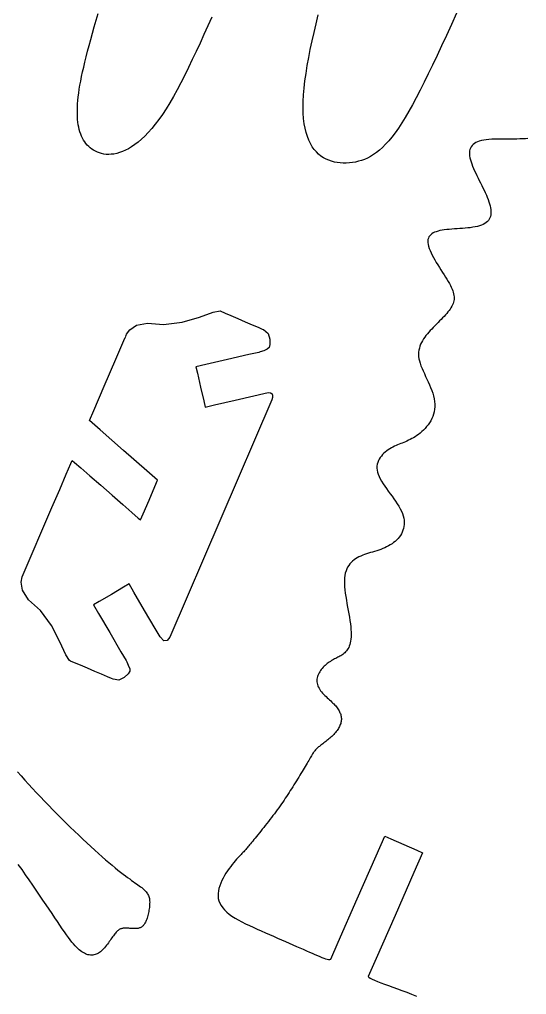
# Model space of a CAD drawing. Header units: millimetres. Extents: x 183 to 709, y 54 to 434.
# Drawn here: x 571.5 to 630.5, y 151.5 to 264.9 of the extents above; entities that cross this region are included whole.
import ezdxf

# ---------------------------------------------------------------- set-up
doc = ezdxf.new("R2010")
doc.units = ezdxf.units.MM

msp = doc.modelspace()

# ---------------------------------------------------------------- linework, layer by layer
for p, q in [((613.02, 167.66), (614.02, 169.94)), ((614.02, 169.94), (614.71, 169.64)), ((614.71, 169.64), (616.22, 168.98)), ((616.22, 168.98), (617.73, 168.31)), ((618.41, 168.01), (617.41, 165.74)), ((617.73, 168.31), (618.41, 168.01)), ((610.81, 162.65), (613.02, 167.66)), ((617.41, 165.74), (615.21, 160.73)), ((608.61, 157.63), (610.81, 162.65)), ((615.21, 160.73), (613.01, 155.71)), ((607.73, 155.65), (608.61, 157.63)), ((613.01, 155.71), (612.1, 153.64))]:
    msp.add_line(p, q)
for points in [[(593.9, 265.2), (593.44, 264.19), (592.99, 263.18), (592.53, 262.19), (592.08, 261.21), (591.63, 260.26), (591.19, 259.33), (590.75, 258.44), (590.31, 257.57), (589.88, 256.75), (589.45, 255.96), (589.02, 255.22), (588.59, 254.53), (588.17, 253.89), (587.75, 253.29), (587.33, 252.74), (586.92, 252.24), (586.52, 251.79), (586.12, 251.37), (585.72, 251), (585.34, 250.67), (584.95, 250.38), (584.58, 250.12), (584.21, 249.9), (583.86, 249.72), (583.51, 249.56), (583.17, 249.44), (582.84, 249.35), (582.52, 249.28), (582.21, 249.25), (581.91, 249.23), (581.63, 249.24), (581.35, 249.28), (581.09, 249.33), (580.84, 249.4), (580.6, 249.49), (580.37, 249.6), (580.16, 249.72), (579.95, 249.85), (579.76, 249.99), (579.59, 250.15), (579.42, 250.32), (579.26, 250.51), (579.12, 250.7), (578.99, 250.91), (578.87, 251.13), (578.76, 251.36), (578.66, 251.6), (578.57, 251.85), (578.49, 252.12), (578.43, 252.39), (578.37, 252.68), (578.33, 252.99), (578.3, 253.3), (578.28, 253.63), (578.27, 253.98), (578.27, 254.34), (578.28, 254.71), (578.3, 255.1), (578.33, 255.5), (578.37, 255.92), (578.43, 256.35), (578.49, 256.81), (578.57, 257.28), (578.66, 257.77), (578.76, 258.28), (578.87, 258.82), (579, 259.38), (579.14, 259.97), (579.29, 260.59), (579.45, 261.24), (579.63, 261.91), (579.82, 262.61), (580.02, 263.33), (580.23, 264.07), (580.44, 264.83), (580.67, 265.61)], [(622.35, 265.65), (621.76, 264.33), (621.18, 263.07), (620.63, 261.87), (620.1, 260.72), (619.58, 259.63), (619.08, 258.6), (618.59, 257.62), (618.13, 256.69), (617.67, 255.82), (617.23, 255.01), (616.81, 254.25), (616.39, 253.54), (615.99, 252.89), (615.6, 252.29), (615.22, 251.75), (614.85, 251.25), (614.48, 250.81), (614.12, 250.41), (613.76, 250.05), (613.41, 249.73), (613.06, 249.45), (612.71, 249.21), (612.36, 248.99), (612.01, 248.81), (611.66, 248.66), (611.31, 248.53), (610.95, 248.43), (610.6, 248.35), (610.25, 248.29), (609.9, 248.25), (609.54, 248.23), (609.19, 248.23), (608.84, 248.25), (608.5, 248.29), (608.16, 248.35), (607.83, 248.44), (607.51, 248.55), (607.19, 248.69), (606.89, 248.85), (606.6, 249.05), (606.32, 249.27), (606.06, 249.53), (605.81, 249.81), (605.58, 250.13), (605.37, 250.49), (605.18, 250.88), (605.02, 251.3), (604.87, 251.77), (604.75, 252.27), (604.65, 252.81), (604.58, 253.4), (604.54, 254.02), (604.52, 254.69), (604.53, 255.4), (604.57, 256.16), (604.64, 256.95), (604.74, 257.79), (604.86, 258.66), (605, 259.56), (605.17, 260.5), (605.36, 261.45), (605.56, 262.43), (605.79, 263.43), (606.03, 264.44), (606.28, 265.46)], [(630.66, 251.09), (630.38, 251.06), (630.07, 251.04), (629.74, 251.03), (629.39, 251.02), (629.04, 251.02), (628.67, 251.02), (628.3, 251.02), (627.92, 251.02), (627.55, 251.02), (627.18, 251.02), (626.82, 251.01), (626.47, 251), (626.13, 250.98), (625.82, 250.94), (625.52, 250.9), (625.26, 250.85), (625.01, 250.78), (624.8, 250.7), (624.6, 250.61), (624.44, 250.51), (624.29, 250.4), (624.17, 250.27), (624.07, 250.13), (623.99, 249.98), (623.93, 249.82), (623.89, 249.64), (623.87, 249.46), (623.87, 249.26), (623.89, 249.06), (623.93, 248.84), (623.98, 248.61), (624.05, 248.37), (624.14, 248.12), (624.24, 247.87), (624.35, 247.6), (624.47, 247.33), (624.59, 247.05), (624.73, 246.77), (624.87, 246.49), (625.01, 246.2), (625.16, 245.92), (625.3, 245.63), (625.44, 245.35), (625.57, 245.06), (625.7, 244.79), (625.83, 244.51), (625.94, 244.25), (626.04, 243.99), (626.13, 243.73), (626.2, 243.49), (626.26, 243.25), (626.31, 243.03), (626.34, 242.81), (626.36, 242.6), (626.36, 242.4), (626.34, 242.21), (626.3, 242.03), (626.24, 241.86), (626.17, 241.71), (626.07, 241.56), (625.95, 241.43), (625.81, 241.3), (625.65, 241.19), (625.46, 241.09), (625.26, 241.01), (625.03, 240.93), (624.79, 240.86), (624.53, 240.81), (624.25, 240.76), (623.96, 240.71), (623.67, 240.68), (623.36, 240.65), (623.05, 240.63), (622.73, 240.61), (622.42, 240.59), (622.11, 240.57), (621.8, 240.55), (621.5, 240.52), (621.22, 240.49), (620.94, 240.46), (620.69, 240.42), (620.44, 240.37), (620.22, 240.32), (620.01, 240.25), (619.82, 240.18), (619.65, 240.1), (619.49, 240), (619.36, 239.89), (619.25, 239.78), (619.16, 239.64), (619.09, 239.5), (619.04, 239.34), (619.02, 239.17), (619.02, 238.98), (619.05, 238.77), (619.1, 238.55), (619.18, 238.31), (619.28, 238.06), (619.4, 237.79), (619.53, 237.52), (619.68, 237.24), (619.84, 236.96), (620.01, 236.67), (620.18, 236.38), (620.37, 236.09), (620.55, 235.8), (620.73, 235.52), (620.91, 235.24), (621.08, 234.97), (621.24, 234.71), (621.39, 234.46), (621.53, 234.22), (621.65, 234), (621.75, 233.78), (621.84, 233.58), (621.92, 233.38), (621.98, 233.2), (622.03, 233.02), (622.06, 232.84), (622.08, 232.68), (622.09, 232.51), (622.08, 232.35), (622.05, 232.2), (622.01, 232.04), (621.96, 231.88), (621.9, 231.73), (621.82, 231.57), (621.72, 231.41), (621.61, 231.25), (621.5, 231.08), (621.37, 230.92), (621.22, 230.75), (621.07, 230.58), (620.92, 230.4), (620.75, 230.23), (620.58, 230.05), (620.4, 229.87), (620.21, 229.68), (620.03, 229.5), (619.85, 229.31), (619.66, 229.12), (619.48, 228.93), (619.3, 228.74), (619.13, 228.55), (618.97, 228.36), (618.81, 228.17), (618.66, 227.97), (618.53, 227.77), (618.4, 227.57), (618.29, 227.36), (618.19, 227.15), (618.11, 226.93), (618.04, 226.71), (617.99, 226.48), (617.96, 226.24), (617.95, 226), (617.96, 225.75), (617.99, 225.48), (618.05, 225.22), (618.13, 224.94), (618.23, 224.65), (618.35, 224.35), (618.48, 224.05), (618.62, 223.74), (618.77, 223.42), (618.92, 223.1), (619.07, 222.78), (619.21, 222.45), (619.35, 222.12), (619.48, 221.79), (619.59, 221.46), (619.69, 221.14), (619.77, 220.82), (619.82, 220.5), (619.85, 220.19), (619.85, 219.89), (619.82, 219.59), (619.77, 219.31), (619.7, 219.03), (619.6, 218.76), (619.49, 218.51), (619.36, 218.26), (619.21, 218.02), (619.05, 217.79), (618.88, 217.58), (618.7, 217.37), (618.52, 217.18), (618.32, 217), (618.13, 216.83), (617.93, 216.68), (617.73, 216.53), (617.54, 216.4), (617.35, 216.28), (617.16, 216.18), (616.97, 216.08), (616.78, 215.99), (616.6, 215.9), (616.42, 215.82), (616.23, 215.75), (616.05, 215.67), (615.87, 215.6), (615.69, 215.53), (615.51, 215.45), (615.33, 215.38), (615.15, 215.29), (614.97, 215.2), (614.79, 215.11), (614.61, 215), (614.43, 214.88), (614.25, 214.76), (614.08, 214.62), (613.91, 214.48), (613.76, 214.32), (613.62, 214.16), (613.49, 213.99), (613.37, 213.81), (613.27, 213.62), (613.2, 213.42), (613.14, 213.21), (613.11, 212.99), (613.1, 212.76), (613.12, 212.53), (613.17, 212.28), (613.25, 212.03), (613.36, 211.77), (613.49, 211.5), (613.65, 211.22), (613.82, 210.94), (614.01, 210.66), (614.22, 210.37), (614.42, 210.08), (614.64, 209.78), (614.86, 209.49), (615.07, 209.19), (615.28, 208.9), (615.47, 208.61), (615.65, 208.32), (615.82, 208.03), (615.95, 207.75), (616.07, 207.48), (616.16, 207.21), (616.22, 206.95), (616.26, 206.69), (616.28, 206.44), (616.27, 206.2), (616.25, 205.97), (616.2, 205.74), (616.13, 205.52), (616.05, 205.31), (615.95, 205.11), (615.84, 204.92), (615.7, 204.73), (615.56, 204.56), (615.4, 204.39), (615.23, 204.23), (615.05, 204.09), (614.86, 203.95), (614.66, 203.82), (614.45, 203.7), (614.23, 203.59), (614.01, 203.49), (613.78, 203.39), (613.55, 203.3), (613.31, 203.22), (613.08, 203.14), (612.84, 203.07), (612.6, 202.99), (612.37, 202.92), (612.13, 202.85), (611.9, 202.77), (611.67, 202.69), (611.45, 202.61), (611.23, 202.52), (611.02, 202.42), (610.82, 202.32), (610.62, 202.2), (610.44, 202.08), (610.27, 201.94), (610.11, 201.79), (609.96, 201.62), (609.82, 201.44), (609.7, 201.25), (609.59, 201.03), (609.51, 200.8), (609.43, 200.55), (609.38, 200.27), (609.35, 199.98), (609.33, 199.66), (609.34, 199.32), (609.35, 198.96), (609.39, 198.59), (609.43, 198.21), (609.49, 197.81), (609.55, 197.41), (609.62, 197.01), (609.69, 196.6), (609.76, 196.2), (609.83, 195.8), (609.9, 195.41), (609.96, 195.03), (610.02, 194.66), (610.06, 194.31), (610.09, 193.98), (610.11, 193.67), (610.12, 193.38), (610.11, 193.12), (610.09, 192.87), (610.05, 192.64), (610.01, 192.43), (609.96, 192.24), (609.89, 192.06), (609.82, 191.89), (609.74, 191.75), (609.66, 191.61), (609.56, 191.49), (609.47, 191.37), (609.36, 191.27), (609.26, 191.18), (609.15, 191.09), (609.03, 191.01), (608.92, 190.94), (608.8, 190.87), (608.68, 190.81), (608.56, 190.75), (608.44, 190.69), (608.31, 190.63), (608.19, 190.57), (608.06, 190.5), (607.94, 190.43), (607.81, 190.36), (607.69, 190.28), (607.56, 190.2), (607.44, 190.11), (607.32, 190.02), (607.19, 189.92), (607.08, 189.81), (606.96, 189.7), (606.85, 189.59), (606.74, 189.46), (606.64, 189.34), (606.54, 189.21), (606.45, 189.07), (606.37, 188.93), (606.3, 188.79), (606.24, 188.65), (606.19, 188.5), (606.15, 188.35), (606.13, 188.2), (606.12, 188.05), (606.12, 187.9), (606.14, 187.75), (606.18, 187.6), (606.23, 187.45), (606.29, 187.3), (606.37, 187.15), (606.46, 187.01), (606.56, 186.86), (606.67, 186.72), (606.79, 186.58), (606.92, 186.44), (607.05, 186.31), (607.19, 186.18), (607.33, 186.05), (607.47, 185.92), (607.6, 185.8), (607.74, 185.67), (607.86, 185.55), (607.99, 185.43), (608.1, 185.32), (608.21, 185.2), (608.31, 185.09), (608.4, 184.98), (608.49, 184.86), (608.57, 184.75), (608.64, 184.64), (608.7, 184.53), (608.76, 184.42), (608.81, 184.31), (608.86, 184.2), (608.89, 184.09), (608.92, 183.98), (608.94, 183.87), (608.96, 183.76), (608.97, 183.64), (608.97, 183.53), (608.96, 183.41), (608.94, 183.29), (608.92, 183.18), (608.89, 183.06), (608.85, 182.94), (608.81, 182.82), (608.76, 182.7), (608.69, 182.58), (608.63, 182.46), (608.55, 182.34), (608.47, 182.22), (608.38, 182.11), (608.29, 181.99), (608.19, 181.88), (608.08, 181.77), (607.98, 181.66), (607.86, 181.55), (607.75, 181.45), (607.63, 181.35), (607.52, 181.25), (607.4, 181.15), (607.28, 181.06), (607.16, 180.96), (607.04, 180.87), (606.93, 180.79), (606.82, 180.7), (606.71, 180.62), (606.6, 180.54), (606.5, 180.46), (606.41, 180.39), (606.32, 180.32), (606.24, 180.25), (606.16, 180.18), (606.09, 180.11), (606.02, 180.04), (605.95, 179.97), (605.88, 179.89), (605.82, 179.81), (605.76, 179.72), (605.69, 179.63), (605.63, 179.53), (605.56, 179.43), (605.5, 179.31), (605.42, 179.19), (605.35, 179.05), (605.26, 178.91), (605.17, 178.76), (605.08, 178.6), (604.98, 178.42), (604.87, 178.24), (604.76, 178.06), (604.64, 177.86), (604.52, 177.66), (604.4, 177.45), (604.27, 177.24), (604.14, 177.03), (604.01, 176.81), (603.88, 176.59), (603.74, 176.37), (603.6, 176.14), (603.46, 175.92), (603.32, 175.69), (603.18, 175.47), (603.03, 175.25), (602.89, 175.02), (602.75, 174.8), (602.6, 174.58), (602.45, 174.36), (602.3, 174.14), (602.15, 173.91), (601.99, 173.69), (601.84, 173.47), (601.68, 173.24), (601.51, 173.02), (601.35, 172.79), (601.18, 172.56), (601.01, 172.34), (600.83, 172.11), (600.66, 171.88), (600.48, 171.65), (600.3, 171.42), (600.12, 171.19), (599.94, 170.97), (599.77, 170.75), (599.6, 170.53), (599.43, 170.32), (599.26, 170.11), (599.1, 169.92), (598.95, 169.73), (598.8, 169.55), (598.66, 169.37), (598.53, 169.21), (598.4, 169.07), (598.29, 168.93), (598.19, 168.81), (598.1, 168.7), (598.01, 168.6), (597.93, 168.5), (597.85, 168.41), (597.77, 168.32), (597.69, 168.23), (597.61, 168.14), (597.51, 168.04), (597.41, 167.94), (597.31, 167.83), (597.19, 167.71), (597.07, 167.57), (596.93, 167.43), (596.79, 167.26), (596.63, 167.08), (596.46, 166.88), (596.28, 166.66), (596.1, 166.43), (595.92, 166.18), (595.73, 165.92), (595.55, 165.65), (595.38, 165.37), (595.22, 165.08), (595.07, 164.79), (594.94, 164.49), (594.82, 164.19), (594.73, 163.88), (594.67, 163.58), (594.63, 163.28), (594.63, 162.99), (594.66, 162.7), (594.73, 162.42), (594.84, 162.15), (594.99, 161.88), (595.17, 161.62), (595.39, 161.37), (595.64, 161.12), (595.93, 160.88), (596.25, 160.65), (596.6, 160.42), (596.98, 160.2), (597.39, 159.98), (597.82, 159.77), (598.27, 159.56), (598.72, 159.35), (599.19, 159.14), (599.66, 158.93), (600.14, 158.72), (600.61, 158.51), (601.08, 158.31), (601.55, 158.1), (602.01, 157.9), (602.46, 157.7), (602.9, 157.51), (603.33, 157.32), (603.75, 157.13), (604.15, 156.96), (604.54, 156.79), (604.91, 156.63), (605.26, 156.47), (605.59, 156.33), (605.9, 156.19), (606.19, 156.06), (606.46, 155.95), (606.7, 155.84), (606.92, 155.76), (607.12, 155.69), (607.3, 155.64), (607.46, 155.61), (607.61, 155.62), (607.73, 155.65)], [(571.32, 177.42), (571.73, 176.96), (572.15, 176.48), (572.58, 176), (573.03, 175.51), (573.49, 175.02), (573.96, 174.52), (574.44, 174.01), (574.93, 173.51), (575.43, 173), (575.93, 172.5), (576.43, 172), (576.93, 171.5), (577.43, 171.01), (577.93, 170.53), (578.42, 170.06), (578.91, 169.6), (579.38, 169.16), (579.85, 168.73), (580.3, 168.32), (580.73, 167.93), (581.15, 167.56), (581.55, 167.21), (581.94, 166.88), (582.3, 166.57), (582.65, 166.28), (582.98, 166.01), (583.29, 165.76), (583.58, 165.54), (583.86, 165.33), (584.11, 165.14), (584.35, 164.97), (584.57, 164.81), (584.77, 164.66), (584.96, 164.53), (585.14, 164.4), (585.31, 164.28), (585.47, 164.17), (585.61, 164.06), (585.75, 163.96), (585.87, 163.85), (585.99, 163.75), (586.09, 163.65), (586.19, 163.56), (586.27, 163.46), (586.35, 163.36), (586.42, 163.25), (586.48, 163.15), (586.53, 163.04), (586.57, 162.93), (586.61, 162.81), (586.64, 162.69), (586.66, 162.56), (586.67, 162.42), (586.68, 162.28), (586.67, 162.13), (586.67, 161.98), (586.66, 161.82), (586.64, 161.66), (586.62, 161.5), (586.59, 161.34), (586.56, 161.18), (586.53, 161.02), (586.49, 160.86), (586.46, 160.71), (586.42, 160.56), (586.37, 160.41), (586.33, 160.28), (586.28, 160.15), (586.23, 160.04), (586.18, 159.93), (586.13, 159.83), (586.08, 159.74), (586.02, 159.66), (585.97, 159.59), (585.91, 159.52), (585.85, 159.47), (585.78, 159.42), (585.72, 159.37), (585.65, 159.33), (585.58, 159.3), (585.51, 159.27), (585.43, 159.25), (585.35, 159.23), (585.27, 159.22), (585.18, 159.21), (585.1, 159.21), (585.01, 159.2), (584.91, 159.2), (584.82, 159.2), (584.73, 159.21), (584.63, 159.21), (584.54, 159.22), (584.44, 159.23), (584.35, 159.23), (584.26, 159.24), (584.16, 159.25), (584.07, 159.25), (583.99, 159.26), (583.9, 159.26), (583.82, 159.26), (583.74, 159.26), (583.66, 159.25), (583.58, 159.24), (583.5, 159.23), (583.43, 159.21), (583.36, 159.19), (583.29, 159.16), (583.21, 159.12), (583.14, 159.08), (583.07, 159.03), (583, 158.98), (582.92, 158.92), (582.85, 158.85), (582.77, 158.77), (582.7, 158.68), (582.62, 158.58), (582.53, 158.47), (582.45, 158.36), (582.36, 158.24), (582.27, 158.11), (582.17, 157.97), (582.08, 157.83), (581.98, 157.69), (581.88, 157.55), (581.77, 157.4), (581.66, 157.26), (581.55, 157.12), (581.44, 156.98), (581.32, 156.85), (581.2, 156.73), (581.08, 156.62), (580.96, 156.51), (580.83, 156.42), (580.71, 156.34), (580.58, 156.27), (580.45, 156.21), (580.32, 156.17), (580.19, 156.14), (580.06, 156.12), (579.92, 156.11), (579.78, 156.12), (579.64, 156.13), (579.5, 156.16), (579.36, 156.2), (579.22, 156.26), (579.08, 156.33), (578.93, 156.41), (578.78, 156.5), (578.64, 156.61), (578.49, 156.73), (578.33, 156.87), (578.17, 157.03), (578, 157.21), (577.82, 157.41), (577.64, 157.63), (577.44, 157.89), (577.23, 158.17), (577, 158.48), (576.76, 158.82), (576.5, 159.19), (576.23, 159.59), (575.94, 160.01), (575.64, 160.46), (575.32, 160.94), (574.98, 161.45), (574.63, 161.97), (574.26, 162.52), (573.88, 163.09), (573.48, 163.67), (573.08, 164.26), (572.67, 164.86), (572.25, 165.46), (571.83, 166.06), (571.4, 166.66)], [(612.1, 153.64), (612.17, 153.55), (612.33, 153.45), (612.55, 153.33), (612.84, 153.2), (613.18, 153.06), (613.57, 152.91), (614, 152.75), (614.47, 152.57), (614.96, 152.39), (615.48, 152.2), (616.02, 151.99), (616.57, 151.79), (617.14, 151.57), (617.72, 151.36)]]:
    msp.add_lwpolyline(points)
at = {"flags": 128}
msp.add_lwpolyline([(577.35, 190.38), (576.93, 191.03), (576.23, 192.56), (575.26, 194.45), (573.99, 196.2), (572.6, 197.45), (571.88, 198.55), (571.72, 199.47), (571.84, 200.1), (575.31, 208.17), (576.22, 210.27), (576.98, 212.04), (577.51, 213.27), (577.68, 213.65), (577.95, 213.42), (578.68, 212.78), (579.73, 211.85), (580.99, 210.76), (582.3, 209.61), (583.56, 208.51), (584.61, 207.59), (585.34, 206.95), (585.61, 206.72), (585.92, 207.44), (586.61, 209.04), (587.29, 210.63), (587.6, 211.36), (586.36, 212.44), (583.64, 214.82), (580.91, 217.2), (579.67, 218.28), (580.18, 219.47), (581.39, 222.28), (582.75, 225.42), (583.69, 227.61), (583.83, 227.95), (583.86, 228), (583.89, 228.07), (583.88, 228.09), (583.92, 228.14), (583.93, 228.17), (583.98, 228.33), (584.37, 228.85), (585.14, 229.37), (586.43, 229.6), (588.3, 229.44), (590.44, 229.73), (592.48, 230.32), (594.07, 230.87), (594.87, 231.05), (595.45, 230.79), (596.13, 230.49), (596.94, 230.14), (597.79, 229.78), (598.6, 229.43), (599.28, 229.14), (599.75, 228.93), (599.93, 228.86), (600.45, 228.4), (600.66, 227.75), (600.67, 227.13), (600.59, 226.76), (600.36, 226.57), (599.94, 226.4), (599.53, 226.27), (599.36, 226.21), (598.22, 225.95), (595.71, 225.37), (593.2, 224.79), (592.06, 224.52), (592.23, 223.79), (592.6, 222.18), (592.97, 220.58), (593.14, 219.85), (594.22, 220.1), (596.61, 220.65), (600.45, 221.54), (600.74, 221.51), (600.91, 221.38), (600.97, 221.18), (600.96, 220.95), (600.9, 220.71), (589.01, 193.09), (588.71, 192.72), (588.32, 192.66), (587.88, 193.15), (587.32, 194.11), (586.08, 196.21), (584.85, 198.32), (584.29, 199.28), (583.64, 198.9), (582.22, 198.07), (580.79, 197.23), (580.14, 196.86), (580.74, 195.85), (582.04, 193.62), (583.34, 191.4), (583.93, 190.39), (584.01, 190.23), (584.19, 189.84), (584.35, 189.42), (584.38, 189.12), (584.16, 188.81), (583.71, 188.39), (583.09, 188.09), (582.42, 188.2), (582.24, 188.27), (581.77, 188.47), (581.09, 188.77), (580.29, 189.11), (579.44, 189.48), (578.63, 189.83), (577.95, 190.12), (577.48, 190.32), (577.35, 190.38)], dxfattribs=at)

doc.saveas('drawing.dxf')
